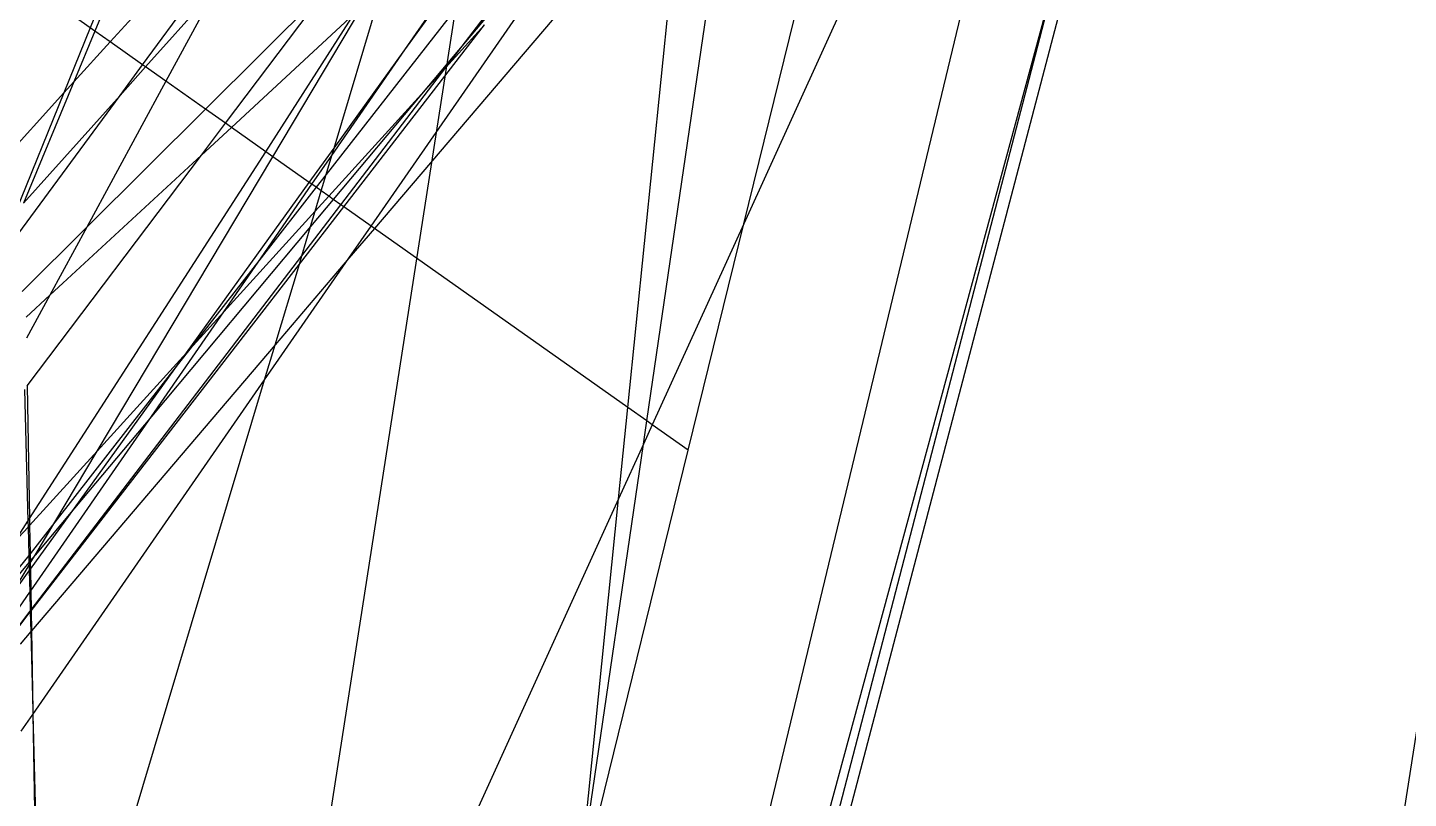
# Model space of a CAD drawing. Header units: metres. Extents: x 0 to 1324930, y 0 to 1631912.
# Drawn here: x 253741.53 to 253752.08, y 1630704.57 to 1630710.46 of the extents above; entities that cross this region are included whole.
import ezdxf

# ---------------------------------------------------------------- set-up
doc = ezdxf.new("R2010")
doc.units = ezdxf.units.M
doc.header["$MEASUREMENT"] = 0
doc.layers.add('A_revoir_geometrie_aberrante', color=7, linetype='Continuous')
doc.layers.add('limites_parcelles', color=7, linetype='Continuous')

msp = doc.modelspace()

# ---------------------------------------------------------------- linework, layer by layer
at = {"layer": 'A_revoir_geometrie_aberrante'}
for p in [(253783.36023, 1630905.73622), (253774.25578, 1630899.93366)]:
    msp.add_line(p, (0, 0), dxfattribs=at)
at = {"layer": 'limites_parcelles'}
for p, q in [((253744.82088, 1630693.10434), (253751.11464, 1630717.05876)), ((253744.77748, 1630694.41976), (253749.69762, 1630714.88464)), ((253749.69762, 1630714.88464), (253746.998, 1630708.95803)), ((253743.4406, 1630713.80362), (253742.04085, 1630710.42953)), ((253743.28494, 1630713.60808), (253742.00529, 1630710.45464)), ((253746.998, 1630708.95803), (253748.12763, 1630713.55645)), ((253746.66526, 1630712.99434), (253743.80809, 1630709.33561)), ((253744.87107, 1630710.34775), (253746.63006, 1630712.64798)), ((253744.40899, 1630710.28585), (253745.77364, 1630712.17742)), ((253746.25703, 1630707.45317), (253746.94856, 1630712.17397)), ((253744.40899, 1630710.28585), (253745.61971, 1630712.0353)), ((253743.61935, 1630711.96417), (253742.15677, 1630710.3477)), ((253746.53228, 1630711.68588), (253744.17554, 1630708.92257)), ((253746.11247, 1630707.55522), (253746.53228, 1630711.68588)), ((253742.40498, 1630710.17248), (253743.33312, 1630711.43565)), ((253744.15109, 1630708.93983), (253745.85775, 1630711.40217)), ((253745.46325, 1630711.05388), (253744.87107, 1630710.34775)), ((253742.00529, 1630710.45464), (253741.21742, 1630711.01082)), ((253749.42222, 1630711.00925), (253744.69159, 1630693.57461)), ((253749.42222, 1630711.00925), (253744.74234, 1630693.02713)), ((253742.42811, 1630710.15615), (253742.96415, 1630710.75438)), ((253742.96415, 1630710.75438), (253742.58152, 1630710.04785)), ((253742.88457, 1630709.83392), (253743.82676, 1630710.7701)), ((253743.03806, 1630709.72556), (253743.82676, 1630710.7701)), ((253743.86831, 1630709.5364), (253744.23406, 1630710.75597)), ((253743.40045, 1630709.46974), (253744.08822, 1630710.62133)), ((253743.08337, 1630709.69358), (253744.02208, 1630710.56026)), ((253743.34518, 1630709.50875), (253744.02208, 1630710.56026)), ((253742.00529, 1630710.45464), (253741.80342, 1630709.95718)), ((253742.04085, 1630710.42953), (253741.88001, 1630710.04183)), ((253742.04085, 1630710.42953), (253742.00529, 1630710.45464)), ((253742.15677, 1630710.3477), (253742.04085, 1630710.42953)), ((253743.94144, 1630709.08783), (253745.01642, 1630710.47662)), ((253744.72158, 1630710.15226), (253745.01642, 1630710.47662)), ((253742.15677, 1630710.3477), (253741.88001, 1630710.04183)), ((253742.40498, 1630710.17248), (253742.15677, 1630710.3477)), ((253743.85147, 1630709.48025), (253744.40899, 1630710.28585)), ((253743.86831, 1630709.5364), (253744.40899, 1630710.28585)), ((253744.87107, 1630710.34775), (253744.53495, 1630709.94694)), ((253744.72158, 1630710.15226), (253744.87107, 1630710.34775)), ((253742.23289, 1630709.93828), (253742.40498, 1630710.17248)), ((253742.23289, 1630709.93828), (253742.42811, 1630710.15615)), ((253742.42811, 1630710.15615), (253742.40498, 1630710.17248)), ((253742.58152, 1630710.04785), (253742.42811, 1630710.15615)), ((253743.91947, 1630709.10334), (253744.72158, 1630710.15226)), ((253744.53495, 1630709.94694), (253744.72158, 1630710.15226)), ((253741.88001, 1630710.04183), (253741.4958, 1630709.11568)), ((253741.88001, 1630710.04183), (253741.80342, 1630709.95718)), ((253742.58152, 1630710.04785), (253741.9776, 1630708.93274)), ((253742.88457, 1630709.83392), (253742.58152, 1630710.04785)), ((253741.80342, 1630709.95718), (253741.31645, 1630709.41897)), ((253741.80342, 1630709.95718), (253741.43392, 1630709.04663)), ((253741.45233, 1630708.87596), (253742.23289, 1630709.93828)), ((253741.4958, 1630709.11568), (253742.23289, 1630709.93828)), ((253743.82728, 1630709.16842), (253744.53495, 1630709.94694)), ((253744.53495, 1630709.94694), (253743.86169, 1630709.14413)), ((253741.9776, 1630708.93274), (253742.88457, 1630709.83392)), ((253743.03806, 1630709.72556), (253742.88457, 1630709.83392)), ((253742.85403, 1630709.48185), (253743.03806, 1630709.72556)), ((253742.85403, 1630709.48185), (253743.08337, 1630709.69358)), ((253743.08337, 1630709.69358), (253743.03806, 1630709.72556)), ((253743.34518, 1630709.50875), (253743.08337, 1630709.69358)), ((253741.52419, 1630707.72064), (253742.85403, 1630709.48185)), ((253741.5411, 1630706.70625), (253743.34518, 1630709.50875)), ((253741.69588, 1630708.41256), (253742.85403, 1630709.48185)), ((253742.05808, 1630707.2221), (253743.40045, 1630709.46974)), ((253743.40045, 1630709.46974), (253743.34518, 1630709.50875)), ((253743.67857, 1630709.2734), (253743.40045, 1630709.46974)), ((253743.67857, 1630709.2734), (253743.86831, 1630709.5364)), ((253743.69856, 1630709.25929), (253743.85147, 1630709.48025)), ((253743.80809, 1630709.33561), (253743.85147, 1630709.48025)), ((253743.85147, 1630709.48025), (253743.86831, 1630709.5364)), ((253743.80809, 1630709.33561), (253743.73075, 1630709.23657)), ((253743.77007, 1630709.20881), (253743.80809, 1630709.33561)), ((253742.73956, 1630707.97181), (253743.67857, 1630709.2734)), ((253743.30964, 1630708.69732), (253743.69856, 1630709.25929)), ((253743.73075, 1630709.23657), (253743.30964, 1630708.69732)), ((253743.69856, 1630709.25929), (253743.67857, 1630709.2734)), ((253743.73075, 1630709.23657), (253743.69856, 1630709.25929)), ((253743.77007, 1630709.20881), (253743.73075, 1630709.23657)), ((253743.86169, 1630709.14413), (253743.68886, 1630708.93804)), ((253743.72382, 1630709.05461), (253743.77007, 1630709.20881)), ((253743.72382, 1630709.05461), (253743.82728, 1630709.16842)), ((253743.82728, 1630709.16842), (253743.77007, 1630709.20881)), ((253743.86169, 1630709.14413), (253743.82728, 1630709.16842)), ((253743.91947, 1630709.10334), (253743.86169, 1630709.14413)), ((253743.02444, 1630708.28521), (253743.72382, 1630709.05461)), ((253743.60244, 1630708.64987), (253743.94144, 1630709.08783)), ((253743.62163, 1630708.71385), (253743.91947, 1630709.10334)), ((253743.68886, 1630708.93804), (253743.72382, 1630709.05461)), ((253743.94144, 1630709.08783), (253743.91947, 1630709.10334)), ((253744.15109, 1630708.93983), (253743.94144, 1630709.08783)), ((253741.48361, 1630708.44191), (253741.9776, 1630708.93274)), ((253741.9776, 1630708.93274), (253741.69588, 1630708.41256)), ((253743.68886, 1630708.93804), (253742.4722, 1630707.48724)), ((253743.62163, 1630708.71385), (253743.68886, 1630708.93804)), ((253743.98117, 1630708.69468), (253744.15109, 1630708.93983)), ((253744.17554, 1630708.92257), (253743.98117, 1630708.69468)), ((253744.17554, 1630708.92257), (253744.15109, 1630708.93983)), ((253746.11247, 1630707.55522), (253744.17554, 1630708.92257)), ((253746.998, 1630708.95803), (253746.29902, 1630707.42353)), ((253746.57344, 1630707.2298), (253746.998, 1630708.95803)), ((253741.55273, 1630706.00835), (253743.62163, 1630708.71385)), ((253743.60244, 1630708.64987), (253743.62163, 1630708.71385)), ((253741.55284, 1630706.00194), (253743.60244, 1630708.64987)), ((253743.30964, 1630708.69732), (253742.76452, 1630707.99927)), ((253743.02444, 1630708.28521), (253743.30964, 1630708.69732)), ((253743.33727, 1630707.76567), (253743.98117, 1630708.69468)), ((253743.98117, 1630708.69468), (253743.41777, 1630708.03408)), ((253743.41777, 1630708.03408), (253743.60244, 1630708.64987)), ((253741.51544, 1630708.24596), (253741.69588, 1630708.41256)), ((253741.69588, 1630708.41256), (253741.51813, 1630708.08435)), ((253742.4722, 1630707.48724), (253743.02444, 1630708.28521)), ((253742.76452, 1630707.99927), (253743.02444, 1630708.28521)), ((253743.41777, 1630708.03408), (253741.55537, 1630705.85039)), ((253742.05808, 1630707.2221), (253742.73956, 1630707.97181)), ((253742.76452, 1630707.99927), (253742.6969, 1630707.91268)), ((253742.6969, 1630707.91268), (253742.73956, 1630707.97181)), ((253742.73956, 1630707.97181), (253742.76452, 1630707.99927)), ((253743.33727, 1630707.76567), (253743.41777, 1630708.03408)), ((253742.6969, 1630707.91268), (253741.73443, 1630706.68019)), ((253741.88375, 1630706.78555), (253742.6969, 1630707.91268)), ((253741.56631, 1630705.21054), (253743.33727, 1630707.76567)), ((253741.64531, 1630702.12382), (253743.33727, 1630707.76567)), ((253741.50279, 1630707.6923), (253741.52853, 1630706.68673)), ((253741.52419, 1630707.72064), (253741.5411, 1630706.70625)), ((253746.04167, 1630706.85855), (253746.11247, 1630707.55522)), ((253746.25703, 1630707.45317), (253746.11247, 1630707.55522)), ((253741.55029, 1630706.1551), (253742.4722, 1630707.48724)), ((253742.4722, 1630707.48724), (253741.88375, 1630706.78555)), ((253746.23073, 1630707.27361), (253746.25703, 1630707.45317)), ((253746.29902, 1630707.42353), (253746.25703, 1630707.45317)), ((253746.29902, 1630707.42353), (253746.23073, 1630707.27361)), ((253746.57344, 1630707.2298), (253746.29902, 1630707.42353)), ((253745.73077, 1630703.7995), (253746.57344, 1630707.2298)), ((253745.75103, 1630703.99891), (253746.23073, 1630707.27361)), ((253746.23073, 1630707.27361), (253746.04167, 1630706.85855)), ((253741.54197, 1630706.65432), (253742.05808, 1630707.2221)), ((253741.73443, 1630706.68019), (253742.05808, 1630707.2221)), ((253746.04167, 1630706.85855), (253742.17772, 1630698.37584)), ((253745.75103, 1630703.99891), (253746.04167, 1630706.85855)), ((253741.52853, 1630706.68673), (253741.5411, 1630706.70625)), ((253741.5411, 1630706.70625), (253741.54197, 1630706.65432)), ((253741.54755, 1630706.31953), (253741.88375, 1630706.78555)), ((253741.88375, 1630706.78555), (253741.58358, 1630706.42762)), ((253741.45721, 1630706.57593), (253741.52853, 1630706.68673)), ((253741.4574, 1630706.56129), (253741.5297, 1630706.64083)), ((253741.52853, 1630706.68673), (253741.5297, 1630706.64083)), ((253741.5297, 1630706.64083), (253741.54197, 1630706.65432)), ((253741.5297, 1630706.64083), (253741.53523, 1630706.4251)), ((253741.54197, 1630706.65432), (253741.54557, 1630706.43835)), ((253741.73443, 1630706.68019), (253741.54557, 1630706.43835)), ((253741.58358, 1630706.42762), (253741.73443, 1630706.68019)), ((253741.53523, 1630706.4251), (253741.4605, 1630706.32942)), ((253741.54557, 1630706.43835), (253741.53523, 1630706.4251)), ((253741.53523, 1630706.4251), (253741.53659, 1630706.37159)), ((253741.54648, 1630706.38338), (253741.53659, 1630706.37159)), ((253741.54557, 1630706.43835), (253741.54648, 1630706.38338)), ((253741.58358, 1630706.42762), (253741.54648, 1630706.38338)), ((253741.54648, 1630706.38338), (253741.54677, 1630706.36599)), ((253741.54677, 1630706.36599), (253741.58358, 1630706.42762)), ((253741.53659, 1630706.37159), (253741.46114, 1630706.28162)), ((253741.46192, 1630706.2239), (253741.53715, 1630706.34988)), ((253741.46222, 1630706.20126), (253741.53826, 1630706.30666)), ((253741.53659, 1630706.37159), (253741.53715, 1630706.34988)), ((253741.53715, 1630706.34988), (253741.54677, 1630706.36599)), ((253741.53715, 1630706.34988), (253741.53826, 1630706.30666)), ((253741.53826, 1630706.30666), (253741.54755, 1630706.31953)), ((253741.53826, 1630706.30666), (253741.54243, 1630706.14375)), ((253741.54677, 1630706.36599), (253741.54755, 1630706.31953)), ((253741.54755, 1630706.31953), (253741.55029, 1630706.1551)), ((253741.46449, 1630706.03114), (253741.54243, 1630706.14375)), ((253741.54243, 1630706.14375), (253741.55029, 1630706.1551)), ((253741.54243, 1630706.14375), (253741.54611, 1630705.99969)), ((253741.55029, 1630706.1551), (253741.55273, 1630706.00835)), ((253741.46631, 1630705.89534), (253741.54611, 1630705.99969)), ((253741.46638, 1630705.89024), (253741.54627, 1630705.99345)), ((253741.54611, 1630705.99969), (253741.55273, 1630706.00835)), ((253741.54611, 1630705.99969), (253741.54627, 1630705.99345)), ((253741.54627, 1630705.99345), (253741.55284, 1630706.00194)), ((253741.54627, 1630705.99345), (253741.55009, 1630705.8442)), ((253741.55273, 1630706.00835), (253741.55284, 1630706.00194)), ((253741.55284, 1630706.00194), (253741.55537, 1630705.85039)), ((253741.55009, 1630705.8442), (253741.46828, 1630705.74828)), ((253741.55537, 1630705.85039), (253741.55009, 1630705.8442)), ((253741.55009, 1630705.8442), (253741.56551, 1630705.24165)), ((253741.55537, 1630705.85039), (253741.56551, 1630705.24165)), ((253741.56551, 1630705.24165), (253741.56604, 1630705.21015)), ((253741.56551, 1630705.24165), (253741.56631, 1630705.21054)), ((253741.47719, 1630705.08197), (253741.56604, 1630705.21015)), ((253741.56604, 1630705.21015), (253741.56631, 1630705.21054)), ((253741.56604, 1630705.21015), (253741.61485, 1630702.28206)), ((253741.56631, 1630705.21054), (253741.64531, 1630702.12382))]:
    msp.add_line(p, q, dxfattribs=at)

doc.saveas('drawing.dxf')
